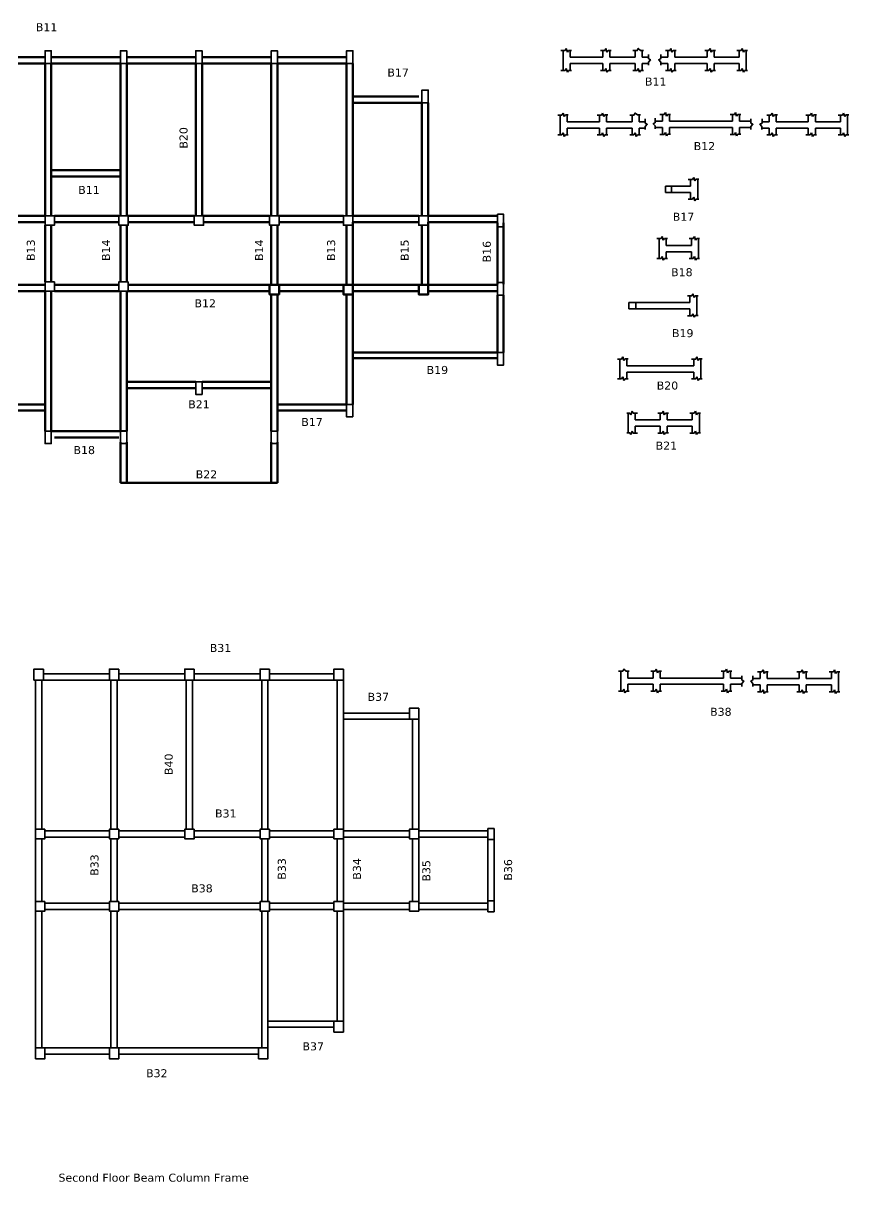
# Model space of a CAD drawing. Header units: feet. Extents: x 15113 to 123217, y -97269 to -8247.
# Drawn here: x 33548 to 35125, y -44534 to -42321 of the extents above; entities that cross this region are included whole.
import ezdxf

# ---------------------------------------------------------------- set-up
doc = ezdxf.new("R2010")
doc.units = ezdxf.units.FT
doc.header["$LTSCALE"] = 50.2
doc.header["$MEASUREMENT"] = 0
doc.layers.add('drg seal txt', color=7, linetype='Continuous')
for name, color, linetype, lineweight in [('Str Beam', 10, 'Continuous', 35), ('Str Clm 2', 7, 'Continuous', 35), ('Str Column', 50, 'Continuous', 35), ('Str LBL', 3, 'Continuous', 35)]:
    doc.layers.add(name, color=color, linetype=linetype, lineweight=lineweight)
doc.styles.get("Standard").update_dxf_attribs({"font": 'arial.ttf'})

msp = doc.modelspace()

# ---------------------------------------------------------------- linework, layer by layer
at = {"layer": 'Str Beam'}
for p, q in [((34575.27348, -42373.58468), (34583.39475, -42373.58468)), ((34579.75873, -42373.58468), (34579.75873, -42411.6351)), ((34583.39475, -42373.58468), (34585.54452, -42369.69275)), ((34585.54452, -42369.69275), (34587.69409, -42376.61203)), ((34587.69409, -42376.61203), (34589.96766, -42373.44647)), ((34589.96766, -42373.44647), (34595.60275, -42373.44647)), ((34593.20982, -42373.44647), (34593.20982, -42386.47168)), ((34650.81579, -42373.58468), (34658.93705, -42373.58468)), ((34655.30103, -42373.58468), (34655.30103, -42386.47168)), ((34658.93705, -42373.58468), (34661.08683, -42369.69275)), ((34661.08683, -42369.69275), (34663.2364, -42376.61203)), ((34663.2364, -42376.61203), (34665.50997, -42373.44647)), ((34665.50997, -42373.44647), (34671.14505, -42373.44647)), ((34668.75213, -42373.44647), (34668.75213, -42386.47168)), ((34717.39225, -42373.58468), (34717.39225, -42386.47168)), ((34730.84334, -42373.44647), (34730.84334, -42386.47168)), ((34775.03372, -42373.58468), (34783.15499, -42373.58468)), ((34779.51897, -42373.58468), (34779.51897, -42386.47168)), ((34783.15499, -42373.58468), (34785.30476, -42369.69275)), ((34785.30476, -42369.69275), (34787.45433, -42376.61203)), ((34787.45433, -42376.61203), (34789.7279, -42373.44647)), ((34789.7279, -42373.44647), (34795.36299, -42373.44647)), ((34792.97006, -42373.44647), (34792.97006, -42386.47168)), ((34850.01605, -42373.58468), (34858.13732, -42373.58468)), ((34854.5013, -42373.58468), (34854.5013, -42386.47168)), ((34858.13732, -42373.58468), (34860.28709, -42369.69275)), ((34860.28709, -42369.69275), (34862.43666, -42376.61203)), ((34862.43666, -42376.61203), (34864.71023, -42373.44647)), ((34864.71023, -42373.44647), (34870.34532, -42373.44647)), ((34867.95239, -42373.44647), (34867.95239, -42386.47168)), ((34911.54728, -42373.58468), (34919.66855, -42373.58468)), ((34916.03253, -42373.58468), (34916.03253, -42386.47168)), ((34919.66855, -42373.58468), (34921.81832, -42369.69275)), ((34921.81832, -42369.69275), (34923.96789, -42376.61203)), ((34923.96789, -42376.61203), (34926.24147, -42373.44647)), ((34926.24147, -42373.44647), (34931.87655, -42373.44647)), ((34929.48362, -42373.44647), (34929.48362, -42411.49689)), ((34593.20982, -42386.47168), (34655.30103, -42386.47168)), ((34593.20982, -42398.47168), (34593.20982, -42411.49689)), ((34593.20982, -42398.47168), (34655.30103, -42398.47168)), ((34655.30103, -42398.47168), (34655.30103, -42411.6351)), ((34668.75213, -42386.47168), (34717.39225, -42386.47168)), ((34668.75213, -42398.47168), (34668.75213, -42411.49689)), ((34668.75213, -42398.47168), (34717.39225, -42398.47168)), ((34717.39225, -42398.47168), (34717.39225, -42411.6351)), ((34730.84334, -42386.47168), (34742.5009, -42386.47168)), ((34730.84334, -42398.47168), (34742.63912, -42398.45246)), ((34730.84334, -42398.47168), (34730.84334, -42411.49689)), ((34779.51897, -42398.47168), (34765.9242, -42398.47168)), ((34779.51897, -42386.47168), (34766.06241, -42386.47168)), ((34779.51897, -42398.47168), (34779.51897, -42411.6351)), ((34792.97006, -42386.47168), (34854.5013, -42386.47168)), ((34792.97006, -42398.47168), (34792.97006, -42411.49689)), ((34792.97006, -42398.47168), (34854.5013, -42398.47168)), ((34854.5013, -42398.47168), (34854.5013, -42411.6351)), ((34867.95239, -42386.47168), (34916.03253, -42386.47168)), ((34867.95239, -42398.47168), (34867.95239, -42411.49689)), ((34867.95239, -42398.47168), (34916.03253, -42398.47168)), ((34916.03253, -42398.47168), (34916.03253, -42411.6351)), ((34575.27348, -42411.6351), (34583.39475, -42411.6351)), ((34583.39475, -42411.6351), (34585.54452, -42407.74317)), ((34585.54452, -42407.74317), (34587.69409, -42414.66245)), ((34587.69409, -42414.66245), (34589.96766, -42411.49689)), ((34589.96766, -42411.49689), (34595.60275, -42411.49689)), ((34650.81579, -42411.6351), (34658.93705, -42411.6351)), ((34658.93705, -42411.6351), (34661.08683, -42407.74317)), ((34661.08683, -42407.74317), (34663.2364, -42414.66245)), ((34663.2364, -42414.66245), (34665.50997, -42411.49689)), ((34665.50997, -42411.49689), (34671.14505, -42411.49689)), ((34712.907, -42411.6351), (34721.02827, -42411.6351)), ((34721.02827, -42411.6351), (34723.17804, -42407.74317)), ((34723.17804, -42407.74317), (34725.32761, -42414.66245)), ((34725.32761, -42414.66245), (34727.60119, -42411.49689)), ((34727.60119, -42411.49689), (34733.23627, -42411.49689)), ((34775.03372, -42411.6351), (34783.15499, -42411.6351)), ((34783.15499, -42411.6351), (34785.30476, -42407.74317)), ((34785.30476, -42407.74317), (34787.45433, -42414.66245)), ((34787.45433, -42414.66245), (34789.7279, -42411.49689)), ((34789.7279, -42411.49689), (34795.36299, -42411.49689)), ((34850.01605, -42411.6351), (34858.13732, -42411.6351)), ((34858.13732, -42411.6351), (34860.28709, -42407.74317)), ((34860.28709, -42407.74317), (34862.43666, -42414.66245)), ((34862.43666, -42414.66245), (34864.71023, -42411.49689)), ((34864.71023, -42411.49689), (34870.34532, -42411.49689)), ((34911.54728, -42411.6351), (34919.66855, -42411.6351)), ((34919.66855, -42411.6351), (34921.81832, -42407.74317)), ((34921.81832, -42407.74317), (34923.96789, -42414.66245)), ((34923.96789, -42414.66245), (34926.24147, -42411.49689)), ((34926.24147, -42411.49689), (34931.87655, -42411.49689)), ((34577.28043, -42496.77709), (34579.4302, -42492.88516)), ((34579.4302, -42492.88516), (34581.57977, -42499.80444)), ((34652.82274, -42496.77709), (34654.97251, -42492.88516)), ((34654.97251, -42492.88516), (34657.12208, -42499.80444)), ((34764.58894, -42495.64606), (34772.71021, -42495.64606)), ((34769.07419, -42495.64606), (34769.07419, -42508.53305)), ((34772.71021, -42495.64606), (34774.85998, -42491.75413)), ((34774.85998, -42491.75413), (34777.00955, -42498.6734)), ((34777.00955, -42498.6734), (34779.28312, -42495.50784)), ((34779.28312, -42495.50784), (34784.91821, -42495.50784)), ((34782.52528, -42495.50784), (34782.52528, -42508.53305)), ((34898.49015, -42495.64606), (34906.61142, -42495.64606)), ((34902.9754, -42495.64606), (34902.9754, -42508.53305)), ((34906.61142, -42495.64606), (34908.76119, -42491.75413)), ((34908.76119, -42491.75413), (34910.91076, -42498.6734)), ((34910.91076, -42498.6734), (34913.18433, -42495.50784)), ((34913.18433, -42495.50784), (34918.81942, -42495.50784)), ((34916.42649, -42495.50784), (34916.42649, -42508.53305)), ((34976.57053, -42496.77709), (34978.7203, -42492.88516)), ((34978.7203, -42492.88516), (34980.86987, -42499.80444)), ((35051.55286, -42496.77709), (35053.70263, -42492.88516)), ((35053.70263, -42492.88516), (35055.8522, -42499.80444)), ((35113.0841, -42496.77709), (35115.23387, -42492.88516)), ((35115.23387, -42492.88516), (35117.38344, -42499.80444)), ((34569.15916, -42496.77709), (34577.28043, -42496.77709)), ((34573.64441, -42496.77709), (34573.64441, -42534.82751)), ((34581.57977, -42499.80444), (34583.85335, -42496.63887)), ((34583.85335, -42496.63887), (34589.48843, -42496.63887)), ((34587.0955, -42496.63887), (34587.0955, -42509.66408)), ((34587.0955, -42509.66408), (34649.18672, -42509.66408)), ((34644.70147, -42496.77709), (34652.82274, -42496.77709)), ((34649.18672, -42496.77709), (34649.18672, -42509.66408)), ((34657.12208, -42499.80444), (34659.39565, -42496.63887)), ((34659.39565, -42496.63887), (34665.03074, -42496.63887)), ((34662.63781, -42496.63887), (34662.63781, -42509.66408)), ((34662.63781, -42509.66408), (34711.27793, -42509.66408)), ((34711.27793, -42496.77709), (34711.27793, -42509.66408)), ((34724.72903, -42496.63887), (34724.72903, -42509.66408)), ((34724.72903, -42509.66408), (34736.38658, -42509.66408)), ((34769.07419, -42508.53305), (34755.61763, -42508.53305)), ((34782.52528, -42508.53305), (34844.05652, -42508.53305)), ((34844.05652, -42508.53305), (34902.9754, -42508.53305)), ((34916.42649, -42508.53305), (34938.02434, -42508.53305)), ((34972.93451, -42509.66408), (34959.47796, -42509.66408)), ((34968.44926, -42496.77709), (34976.57053, -42496.77709)), ((34972.93451, -42496.77709), (34972.93451, -42509.66408)), ((34980.86987, -42499.80444), (34983.14345, -42496.63887)), ((34983.14345, -42496.63887), (34988.77853, -42496.63887)), ((34986.3856, -42496.63887), (34986.3856, -42509.66408)), ((34986.3856, -42509.66408), (35047.91684, -42509.66408)), ((35043.43159, -42496.77709), (35051.55286, -42496.77709)), ((35047.91684, -42496.77709), (35047.91684, -42509.66408)), ((35055.8522, -42499.80444), (35058.12578, -42496.63887)), ((35058.12578, -42496.63887), (35063.76086, -42496.63887)), ((35061.36793, -42496.63887), (35061.36793, -42509.66408)), ((35061.36793, -42509.66408), (35109.44807, -42509.66408)), ((35104.96283, -42496.77709), (35113.0841, -42496.77709)), ((35109.44807, -42496.77709), (35109.44807, -42509.66408)), ((35117.38344, -42499.80444), (35119.65701, -42496.63887)), ((35119.65701, -42496.63887), (35125.2921, -42496.63887)), ((35122.89917, -42496.63887), (35122.89917, -42534.6893)), ((34569.15916, -42534.82751), (34577.28043, -42534.82751)), ((34577.28043, -42534.82751), (34579.4302, -42530.93558)), ((34579.4302, -42530.93558), (34581.57977, -42537.85486)), ((34581.57977, -42537.85486), (34583.85335, -42534.6893)), ((34583.85335, -42534.6893), (34589.48843, -42534.6893)), ((34587.0955, -42521.66408), (34587.0955, -42534.6893)), ((34587.0955, -42521.66408), (34649.18672, -42521.66408)), ((34644.70147, -42534.82751), (34652.82274, -42534.82751)), ((34649.18672, -42521.66408), (34649.18672, -42534.82751)), ((34652.82274, -42534.82751), (34654.97251, -42530.93558)), ((34654.97251, -42530.93558), (34657.12208, -42537.85486)), ((34657.12208, -42537.85486), (34659.39565, -42534.6893)), ((34659.39565, -42534.6893), (34665.03074, -42534.6893)), ((34662.63781, -42521.66408), (34711.27793, -42521.66408)), ((34662.63781, -42521.66408), (34662.63781, -42534.6893)), ((34706.79268, -42534.82751), (34714.91395, -42534.82751)), ((34711.27793, -42521.66408), (34711.27793, -42534.82751)), ((34714.91395, -42534.82751), (34717.06373, -42530.93558)), ((34717.06373, -42530.93558), (34719.21329, -42537.85486)), ((34719.21329, -42537.85486), (34721.48687, -42534.6893)), ((34721.48687, -42534.6893), (34727.12195, -42534.6893)), ((34724.72903, -42521.66408), (34736.5248, -42521.64486)), ((34724.72903, -42521.66408), (34724.72903, -42534.6893)), ((34769.07419, -42520.53305), (34755.47942, -42520.53305)), ((34764.58894, -42533.69648), (34772.71021, -42533.69648)), ((34769.07419, -42520.53305), (34769.07419, -42533.69648)), ((34772.71021, -42533.69648), (34774.85998, -42529.80455)), ((34774.85998, -42529.80455), (34777.00955, -42536.72382)), ((34777.00955, -42536.72382), (34779.28312, -42533.55826)), ((34779.28312, -42533.55826), (34784.91821, -42533.55826)), ((34782.52528, -42520.53305), (34782.52528, -42533.55826)), ((34782.52528, -42520.53305), (34844.05652, -42520.53305)), ((34844.05652, -42520.53305), (34902.9754, -42520.53305)), ((34898.49015, -42533.69648), (34906.61142, -42533.69648)), ((34902.9754, -42520.53305), (34902.9754, -42533.69648)), ((34906.61142, -42533.69648), (34908.76119, -42529.80455)), ((34908.76119, -42529.80455), (34910.91076, -42536.72382)), ((34910.91076, -42536.72382), (34913.18433, -42533.55826)), ((34913.18433, -42533.55826), (34918.81942, -42533.55826)), ((34916.42649, -42520.53305), (34916.42649, -42533.55826)), ((34916.42649, -42520.53305), (34938.16256, -42520.53305)), ((34972.93451, -42521.66408), (34959.33974, -42521.66408)), ((34968.44926, -42534.82751), (34976.57053, -42534.82751)), ((34972.93451, -42521.66408), (34972.93451, -42534.82751)), ((34976.57053, -42534.82751), (34978.7203, -42530.93558)), ((34978.7203, -42530.93558), (34980.86987, -42537.85486)), ((34980.86987, -42537.85486), (34983.14345, -42534.6893)), ((34983.14345, -42534.6893), (34988.77853, -42534.6893)), ((34986.3856, -42521.66408), (34986.3856, -42534.6893)), ((34986.3856, -42521.66408), (35047.91684, -42521.66408)), ((35043.43159, -42534.82751), (35051.55286, -42534.82751)), ((35047.91684, -42521.66408), (35047.91684, -42534.82751)), ((35051.55286, -42534.82751), (35053.70263, -42530.93558)), ((35053.70263, -42530.93558), (35055.8522, -42537.85486)), ((35055.8522, -42537.85486), (35058.12578, -42534.6893)), ((35058.12578, -42534.6893), (35063.76086, -42534.6893)), ((35061.36793, -42521.66408), (35109.44807, -42521.66408)), ((35061.36793, -42521.66408), (35061.36793, -42534.6893)), ((35104.96283, -42534.82751), (35113.0841, -42534.82751)), ((35109.44807, -42521.66408), (35109.44807, -42534.82751)), ((35113.0841, -42534.82751), (35115.23387, -42530.93558)), ((35115.23387, -42530.93558), (35117.38344, -42537.85486)), ((35117.38344, -42537.85486), (35119.65701, -42534.6893)), ((35119.65701, -42534.6893), (35125.2921, -42534.6893)), ((34818.63357, -42619.64908), (34826.75484, -42619.64908)), ((34823.11882, -42619.64908), (34823.11882, -42632.53607)), ((34826.75484, -42619.64908), (34828.90461, -42615.75715)), ((34828.90461, -42615.75715), (34831.05418, -42622.67643)), ((34831.05418, -42622.67643), (34833.32775, -42619.51086)), ((34833.32775, -42619.51086), (34838.96284, -42619.51086)), ((34836.56991, -42619.51086), (34836.56991, -42657.56128)), ((34775.03867, -42632.53607), (34823.11882, -42632.53607)), ((34775.03867, -42632.53607), (34775.03867, -42644.53607)), ((34775.03867, -42644.53607), (34823.11882, -42644.53607)), ((34786.44165, -42632.53607), (34786.44165, -42644.53607)), ((34823.11882, -42644.53607), (34823.11882, -42657.6995)), ((34818.63357, -42657.6995), (34826.75484, -42657.6995)), ((34826.75484, -42657.6995), (34828.90461, -42653.80757)), ((34828.90461, -42653.80757), (34831.05418, -42660.72685)), ((34831.05418, -42660.72685), (34833.32775, -42657.56128)), ((34833.32775, -42657.56128), (34838.96284, -42657.56128)), ((34758.48946, -42732.76868), (34766.61073, -42732.76868)), ((34762.97471, -42732.76868), (34762.97471, -42745.65567)), ((34766.61073, -42732.76868), (34768.7605, -42728.87675)), ((34768.7605, -42728.87675), (34770.91007, -42735.79603)), ((34770.91007, -42735.79603), (34773.18364, -42732.63046)), ((34773.18364, -42732.63046), (34778.81873, -42732.63046)), ((34776.4258, -42732.63046), (34776.4258, -42745.65567)), ((34820.02069, -42732.76868), (34828.14196, -42732.76868)), ((34824.50594, -42732.76868), (34824.50594, -42745.65567)), ((34828.14196, -42732.76868), (34830.29174, -42728.87675)), ((34830.29174, -42728.87675), (34832.4413, -42735.79603)), ((34832.4413, -42735.79603), (34834.71488, -42732.63046)), ((34834.71488, -42732.63046), (34840.34996, -42732.63046)), ((34837.95704, -42732.63046), (34837.95704, -42770.68088)), ((34762.97471, -42745.65567), (34762.97471, -42757.65567)), ((34762.97471, -42757.65567), (34762.97471, -42770.8191)), ((34776.4258, -42745.65567), (34824.50594, -42745.65567)), ((34776.4258, -42757.65567), (34824.50594, -42757.65567)), ((34776.4258, -42757.65567), (34776.4258, -42770.68088)), ((34824.50594, -42757.65567), (34824.50594, -42770.8191)), ((34758.48946, -42770.8191), (34766.61073, -42770.8191)), ((34766.61073, -42770.8191), (34768.7605, -42766.92717)), ((34768.7605, -42766.92717), (34770.91007, -42773.84645)), ((34770.91007, -42773.84645), (34773.18364, -42770.68088)), ((34773.18364, -42770.68088), (34778.81873, -42770.68088)), ((34820.02069, -42770.8191), (34828.14196, -42770.8191)), ((34828.14196, -42770.8191), (34830.29174, -42766.92717)), ((34830.29174, -42766.92717), (34832.4413, -42773.84645)), ((34832.4413, -42773.84645), (34834.71488, -42770.68088)), ((34834.71488, -42770.68088), (34840.34996, -42770.68088)), ((34817.14752, -42841.87642), (34825.26879, -42841.87642)), ((34821.63277, -42841.87642), (34821.63277, -42854.76342)), ((34825.26879, -42841.87642), (34827.41856, -42837.98449)), ((34827.41856, -42837.98449), (34829.56813, -42844.90377)), ((34829.56813, -42844.90377), (34831.84171, -42841.73821)), ((34831.84171, -42841.73821), (34837.47679, -42841.73821)), ((34835.08386, -42841.73821), (34835.08386, -42879.78863)), ((34705.26294, -42854.76342), (34705.26294, -42866.76342)), ((34705.26294, -42854.76342), (34773.55263, -42854.76342)), ((34773.55263, -42866.76342), (34705.26294, -42866.76342)), ((34718.52631, -42854.60787), (34718.52631, -42866.76342)), ((34773.55263, -42854.76342), (34821.63277, -42854.76342)), ((34773.55263, -42866.76342), (34821.63277, -42866.76342)), ((34821.63277, -42866.76342), (34821.63277, -42879.92684)), ((34817.14752, -42879.92684), (34825.26879, -42879.92684)), ((34825.26879, -42879.92684), (34827.41856, -42876.03491)), ((34827.41856, -42876.03491), (34829.56813, -42882.95419)), ((34829.56813, -42882.95419), (34831.84171, -42879.78863)), ((34831.84171, -42879.78863), (34837.47679, -42879.78863)), ((34691.31583, -42962.60199), (34693.4656, -42958.71006)), ((34693.4656, -42958.71006), (34695.61517, -42965.62934)), ((34833.06659, -42962.60199), (34835.21636, -42958.71006)), ((34835.21636, -42958.71006), (34837.36593, -42965.62934)), ((34683.19456, -42962.60199), (34691.31583, -42962.60199)), ((34687.67981, -42962.60199), (34687.67981, -42975.48899)), ((34687.67981, -42975.48899), (34687.67981, -42987.48899)), ((34695.61517, -42965.62934), (34697.88874, -42962.46378)), ((34697.88874, -42962.46378), (34703.52383, -42962.46378)), ((34701.1309, -42962.46378), (34701.1309, -42975.48899)), ((34701.1309, -42975.48899), (34749.21104, -42975.48899)), ((34749.21104, -42975.48899), (34829.43057, -42975.48899)), ((34824.94532, -42962.60199), (34833.06659, -42962.60199)), ((34829.43057, -42962.60199), (34829.43057, -42975.48899)), ((34837.36593, -42965.62934), (34839.63951, -42962.46378)), ((34839.63951, -42962.46378), (34845.27459, -42962.46378)), ((34842.88166, -42962.46378), (34842.88166, -43000.5142)), ((34683.19456, -43000.65241), (34691.31583, -43000.65241)), ((34687.67981, -42987.48899), (34687.67981, -43000.65241)), ((34691.31583, -43000.65241), (34693.4656, -42996.76048)), ((34693.4656, -42996.76048), (34695.61517, -43003.67976)), ((34695.61517, -43003.67976), (34697.88874, -43000.5142)), ((34697.88874, -43000.5142), (34703.52383, -43000.5142)), ((34701.1309, -42987.48899), (34749.21104, -42987.48899)), ((34701.1309, -42987.48899), (34701.1309, -43000.5142)), ((34829.43057, -42987.48899), (34749.21104, -42987.48899)), ((34824.94532, -43000.65241), (34833.06659, -43000.65241)), ((34829.43057, -42987.48899), (34829.43057, -43000.65241)), ((34833.06659, -43000.65241), (34835.21636, -42996.76048)), ((34835.21636, -42996.76048), (34837.36593, -43003.67976)), ((34837.36593, -43003.67976), (34839.63951, -43000.5142)), ((34839.63951, -43000.5142), (34845.27459, -43000.5142)), ((34706.75489, -43065.79001), (34701.11981, -43065.79001)), ((34703.51273, -43065.79001), (34703.51273, -43103.84043)), ((34709.02846, -43068.95557), (34706.75489, -43065.79001)), ((34711.17803, -43062.03629), (34709.02846, -43068.95557)), ((34713.3278, -43065.92822), (34711.17803, -43062.03629)), ((34721.44907, -43065.92822), (34713.3278, -43065.92822)), ((34716.96383, -43065.92822), (34716.96383, -43078.81522)), ((34760.30423, -43065.92822), (34768.4255, -43065.92822)), ((34764.78948, -43065.92822), (34764.78948, -43078.81522)), ((34768.4255, -43065.92822), (34770.57527, -43062.03629)), ((34770.57527, -43062.03629), (34772.72484, -43068.95557)), ((34772.72484, -43068.95557), (34774.99842, -43065.79001)), ((34774.99842, -43065.79001), (34780.6335, -43065.79001)), ((34778.24057, -43065.79001), (34778.24057, -43078.81522)), ((34821.83547, -43065.92822), (34829.95674, -43065.92822)), ((34826.32072, -43065.92822), (34826.32072, -43078.81522)), ((34829.95674, -43065.92822), (34832.10651, -43062.03629)), ((34832.10651, -43062.03629), (34834.25608, -43068.95557)), ((34834.25608, -43068.95557), (34836.52965, -43065.79001)), ((34836.52965, -43065.79001), (34842.16474, -43065.79001)), ((34839.77181, -43065.79001), (34839.77181, -43103.84043)), ((34765.04397, -43078.81522), (34716.96383, -43078.81522)), ((34716.96383, -43090.81522), (34716.96383, -43103.97864)), ((34765.04397, -43090.81522), (34716.96383, -43090.81522)), ((34764.78948, -43090.81522), (34764.78948, -43103.97864)), ((34778.24057, -43078.81522), (34826.32072, -43078.81522)), ((34778.24057, -43090.81522), (34826.32072, -43090.81522)), ((34778.24057, -43090.81522), (34778.24057, -43103.84043)), ((34826.32072, -43090.81522), (34826.32072, -43103.97864)), ((34706.75489, -43103.84043), (34701.11981, -43103.84043)), ((34709.02846, -43107.00599), (34706.75489, -43103.84043)), ((34711.17803, -43100.08671), (34709.02846, -43107.00599)), ((34713.3278, -43103.97864), (34711.17803, -43100.08671)), ((34721.44907, -43103.97864), (34713.3278, -43103.97864)), ((34760.30423, -43103.97864), (34768.4255, -43103.97864)), ((34768.4255, -43103.97864), (34770.57527, -43100.08671)), ((34770.57527, -43100.08671), (34772.72484, -43107.00599)), ((34772.72484, -43107.00599), (34774.99842, -43103.84043)), ((34774.99842, -43103.84043), (34780.6335, -43103.84043)), ((34821.83547, -43103.97864), (34829.95674, -43103.97864)), ((34829.95674, -43103.97864), (34832.10651, -43100.08671)), ((34832.10651, -43100.08671), (34834.25608, -43107.00599)), ((34834.25608, -43107.00599), (34836.52965, -43103.84043)), ((34836.52965, -43103.84043), (34842.16474, -43103.84043)), ((34755.40543, -43558.78816), (34757.5552, -43554.89623)), ((34757.5552, -43554.89623), (34759.70477, -43561.81551)), ((34889.30664, -43558.78816), (34891.45641, -43554.89623)), ((34891.45641, -43554.89623), (34893.60598, -43561.81551)), ((34959.26575, -43559.9192), (34961.41552, -43556.02727)), ((34961.41552, -43556.02727), (34963.56509, -43562.94654)), ((35034.24808, -43559.9192), (35036.39785, -43556.02727)), ((35036.39785, -43556.02727), (35038.54742, -43562.94654)), ((35095.77931, -43559.9192), (35097.92909, -43556.02727)), ((35097.92909, -43556.02727), (35100.07866, -43562.94654)), ((33571.82604, -43575.50025), (33571.82604, -43860.50025)), ((33583.82604, -43575.50025), (33583.82604, -43860.50025)), ((33586.82604, -43563.50025), (33712.82604, -43563.50025)), ((33586.82604, -43575.50025), (33712.82604, -43575.50025)), ((33715.82604, -43575.50025), (33715.82604, -43860.50025)), ((33727.82604, -43575.50025), (33727.82604, -43860.50025)), ((33730.82604, -43563.50025), (33856.82604, -43563.50025)), ((33730.82604, -43575.50025), (33856.82604, -43575.50025)), ((33859.82604, -43575.50025), (33859.82604, -43860.50025)), ((33871.82604, -43575.50025), (33871.82604, -43860.50025)), ((33874.82604, -43563.50025), (34000.82604, -43563.50025)), ((33874.82604, -43575.50025), (34000.82604, -43575.50025)), ((34003.82604, -43575.50025), (34003.82604, -43860.50025)), ((34015.82604, -43575.50025), (34015.82604, -43860.50025)), ((34018.82604, -43563.50025), (34141.82604, -43563.50025)), ((34018.82604, -43575.50025), (34141.82604, -43575.50025)), ((34147.82604, -43575.50025), (34147.82604, -43860.50025)), ((34159.82604, -43575.50025), (34159.82604, -43860.50025)), ((34689.69505, -43558.78816), (34689.69505, -43571.67516)), ((34689.69505, -43583.67516), (34689.69505, -43571.67516)), ((34703.14614, -43558.64995), (34703.14614, -43571.67516)), ((34703.14614, -43571.67516), (34714.8037, -43571.67516)), ((34738.31285, -43571.67516), (34714.8037, -43571.67516)), ((34751.76941, -43571.67516), (34738.31285, -43571.67516)), ((34747.28416, -43558.78816), (34755.40543, -43558.78816)), ((34751.76941, -43558.78816), (34751.76941, -43571.67516)), ((34759.70477, -43561.81551), (34761.97834, -43558.64995)), ((34761.97834, -43558.64995), (34767.61343, -43558.64995)), ((34765.2205, -43558.64995), (34765.2205, -43571.67516)), ((34765.2205, -43571.67516), (34826.75173, -43571.67516)), ((34826.75173, -43571.67516), (34885.67062, -43571.67516)), ((34881.18537, -43558.78816), (34889.30664, -43558.78816)), ((34885.67062, -43558.78816), (34885.67062, -43571.67516)), ((34893.60598, -43561.81551), (34895.87955, -43558.64995)), ((34895.87955, -43558.64995), (34901.51464, -43558.64995)), ((34899.12171, -43558.64995), (34899.12171, -43571.67516)), ((34899.12171, -43571.67516), (34920.71956, -43571.67516)), ((34955.62973, -43572.80619), (34942.17318, -43572.80619)), ((34951.14448, -43559.9192), (34959.26575, -43559.9192)), ((34955.62973, -43559.9192), (34955.62973, -43572.80619)), ((34963.56509, -43562.94654), (34965.83867, -43559.78098)), ((34965.83867, -43559.78098), (34971.47375, -43559.78098)), ((34969.08082, -43559.78098), (34969.08082, -43572.80619)), ((34969.08082, -43572.80619), (35030.61206, -43572.80619)), ((35026.12681, -43559.9192), (35034.24808, -43559.9192)), ((35030.61206, -43559.9192), (35030.61206, -43572.80619)), ((35038.54742, -43562.94654), (35040.82099, -43559.78098)), ((35040.82099, -43559.78098), (35046.45608, -43559.78098)), ((35044.06315, -43559.78098), (35044.06315, -43572.80619)), ((35044.06315, -43572.80619), (35092.14329, -43572.80619)), ((35087.65805, -43559.9192), (35095.77931, -43559.9192)), ((35092.14329, -43559.9192), (35092.14329, -43572.80619)), ((35100.07866, -43562.94654), (35102.35223, -43559.78098)), ((35102.35223, -43559.78098), (35107.98731, -43559.78098)), ((35105.59439, -43559.78098), (35105.59439, -43597.8314)), ((34685.2098, -43596.83858), (34693.33107, -43596.83858)), ((34689.69505, -43583.67516), (34689.69505, -43596.83858)), ((34693.33107, -43596.83858), (34695.48084, -43592.94665)), ((34695.48084, -43592.94665), (34697.63041, -43599.86593)), ((34697.63041, -43599.86593), (34699.90399, -43596.70037)), ((34699.90399, -43596.70037), (34705.53907, -43596.70037)), ((34703.14614, -43583.67516), (34714.94192, -43583.65594)), ((34703.14614, -43583.67516), (34703.14614, -43596.70037)), ((34738.17464, -43583.67516), (34714.8037, -43583.67516)), ((34751.76941, -43583.67516), (34738.17464, -43583.67516)), ((34747.28416, -43596.83858), (34755.40543, -43596.83858)), ((34751.76941, -43583.67516), (34751.76941, -43596.83858)), ((34755.40543, -43596.83858), (34757.5552, -43592.94665)), ((34757.5552, -43592.94665), (34759.70477, -43599.86593)), ((34759.70477, -43599.86593), (34761.97834, -43596.70037)), ((34761.97834, -43596.70037), (34767.61343, -43596.70037)), ((34765.2205, -43583.67516), (34765.2205, -43596.70037)), ((34765.2205, -43583.67516), (34826.75173, -43583.67516)), ((34826.75173, -43583.67516), (34885.67062, -43583.67516)), ((34881.18537, -43596.83858), (34889.30664, -43596.83858)), ((34885.67062, -43583.67516), (34885.67062, -43596.83858)), ((34889.30664, -43596.83858), (34891.45641, -43592.94665)), ((34891.45641, -43592.94665), (34893.60598, -43599.86593)), ((34893.60598, -43599.86593), (34895.87955, -43596.70037)), ((34895.87955, -43596.70037), (34901.51464, -43596.70037)), ((34899.12171, -43583.67516), (34899.12171, -43596.70037)), ((34899.12171, -43583.67516), (34920.85778, -43583.67516)), ((34955.62973, -43584.80619), (34942.03496, -43584.80619)), ((34951.14448, -43597.96962), (34959.26575, -43597.96962)), ((34955.62973, -43584.80619), (34955.62973, -43597.96962)), ((34959.26575, -43597.96962), (34961.41552, -43594.07769)), ((34961.41552, -43594.07769), (34963.56509, -43600.99697)), ((34963.56509, -43600.99697), (34965.83867, -43597.8314)), ((34965.83867, -43597.8314), (34971.47375, -43597.8314)), ((34969.08082, -43584.80619), (34969.08082, -43597.8314)), ((34969.08082, -43584.80619), (35030.61206, -43584.80619)), ((35026.12681, -43597.96962), (35034.24808, -43597.96962)), ((35030.61206, -43584.80619), (35030.61206, -43597.96962)), ((35034.24808, -43597.96962), (35036.39785, -43594.07769)), ((35036.39785, -43594.07769), (35038.54742, -43600.99697)), ((35038.54742, -43600.99697), (35040.82099, -43597.8314)), ((35040.82099, -43597.8314), (35046.45608, -43597.8314)), ((35044.06315, -43584.80619), (35092.14329, -43584.80619)), ((35044.06315, -43584.80619), (35044.06315, -43597.8314)), ((35087.65805, -43597.96962), (35095.77931, -43597.96962)), ((35092.14329, -43584.80619), (35092.14329, -43597.96962)), ((35095.77931, -43597.96962), (35097.92909, -43594.07769)), ((35097.92909, -43594.07769), (35100.07866, -43600.99697)), ((35100.07866, -43600.99697), (35102.35223, -43597.8314)), ((35102.35223, -43597.8314), (35107.98731, -43597.8314)), ((34285.82604, -43638.50025), (34159.82604, -43638.50025)), ((34285.82604, -43650.50025), (34159.82604, -43650.50025)), ((34291.82604, -43860.50025), (34291.82604, -43650.50025)), ((34303.82604, -43860.50025), (34303.82604, -43650.50025)), ((33589.82604, -43863.50025), (33712.82604, -43863.50025)), ((33730.82604, -43863.50025), (33856.82604, -43863.50025)), ((33874.82604, -43863.50025), (34000.82604, -43863.50025)), ((34018.82604, -43863.50025), (34141.82604, -43863.50025)), ((34159.82604, -43863.50025), (34285.82604, -43863.50025)), ((34303.82604, -43863.50025), (34435.82604, -43863.50025)), ((33571.82604, -43878.50025), (33571.82604, -43998.50025)), ((33583.82604, -43878.50025), (33583.82604, -43998.50025)), ((33589.82604, -43875.50025), (33712.82604, -43875.50025)), ((33715.82604, -43878.50025), (33715.82604, -43998.50025)), ((33727.82604, -43878.50025), (33727.82604, -43998.50025)), ((33730.82604, -43875.50025), (33856.82604, -43875.50025)), ((33874.82604, -43875.50025), (34000.82604, -43875.50025)), ((34003.82604, -43878.50025), (34003.82604, -43998.50025)), ((34015.82604, -43878.50025), (34015.82604, -43998.50025)), ((34018.82604, -43875.50025), (34141.82604, -43875.50025)), ((34147.82604, -43878.50025), (34147.82604, -43998.50025)), ((34159.82604, -43875.50025), (34285.82604, -43875.50025)), ((34159.82604, -43878.50025), (34159.82604, -43998.50025)), ((34291.82604, -43878.50025), (34291.82604, -43998.50025)), ((34303.82604, -43875.50025), (34435.82604, -43875.50025)), ((34303.82604, -43878.50025), (34303.82604, -43998.50025)), ((34435.82604, -43880.00025), (34435.82604, -43997.00025)), ((34447.82604, -43880.00025), (34447.82604, -43997.00025)), ((33571.82604, -44277.50025), (33571.82604, -44016.50025)), ((33583.82604, -44277.50025), (33583.82604, -44016.50025)), ((33589.82604, -44001.50025), (33712.82604, -44001.50025)), ((33589.82604, -44013.50025), (33712.82604, -44013.50025)), ((33715.82604, -44277.50025), (33715.82604, -44016.50025)), ((33727.82604, -44277.50025), (33727.82604, -44016.50025)), ((33730.82604, -44001.50025), (34000.82604, -44001.50025)), ((33730.82604, -44013.50025), (34000.82604, -44013.50025)), ((34003.82604, -44277.50025), (34003.82604, -44016.50025)), ((34015.82604, -44277.50025), (34015.82604, -44016.50025)), ((34018.82604, -44001.50025), (34141.82604, -44001.50025)), ((34018.82604, -44013.50025), (34141.82604, -44013.50025)), ((34147.82604, -44226.50025), (34147.82604, -44016.50025)), ((34159.82604, -44001.50025), (34285.82604, -44001.50025)), ((34159.82604, -44013.50025), (34285.82604, -44013.50025)), ((34159.82604, -44226.50025), (34159.82604, -44016.50025)), ((34303.82604, -44001.50025), (34435.82604, -44001.50025)), ((34303.82604, -44013.50025), (34435.82604, -44013.50025)), ((34015.82604, -44226.50025), (34141.82604, -44226.50025)), ((34015.82604, -44238.50025), (34141.82604, -44238.50025)), ((33589.82604, -44277.50025), (33712.82604, -44277.50025)), ((33730.82604, -44277.50025), (33997.82604, -44277.50025)), ((33589.82604, -44289.50025), (33712.82604, -44289.50025)), ((33730.82604, -44289.50025), (33997.82604, -44289.50025))]:
    msp.add_line(p, q, dxfattribs=at)
at = {"layer": 'Str Beam', "linetype": 'Continuous', "lineweight": 53}
for p, q in [((33457.93526, -42386.16814), (33589.93526, -42386.16814)), ((33457.93526, -42398.16814), (33589.93526, -42398.16814)), ((33589.93526, -42398.16814), (33589.93526, -42689.16814)), ((33601.93526, -42386.16814), (33733.93526, -42386.16814)), ((33601.93526, -42398.16814), (33733.93526, -42398.16814)), ((33601.93526, -42398.16814), (33601.93526, -42689.16814)), ((33733.93526, -42398.16814), (33733.93526, -42689.16814)), ((33745.93526, -42386.16814), (33877.93526, -42386.16814)), ((33745.93526, -42398.16814), (33877.93526, -42398.16814)), ((33745.93526, -42398.16814), (33745.93526, -42689.16814)), ((33877.93526, -42398.16814), (33877.93526, -42689.16814)), ((33889.93526, -42386.16814), (34021.93526, -42386.16814)), ((33889.93526, -42398.16814), (34021.93526, -42398.16814)), ((33889.93526, -42398.16814), (33889.93526, -42689.16814)), ((34021.93526, -42398.16814), (34021.93526, -42689.16814)), ((34033.93526, -42386.16814), (34165.93526, -42386.16814)), ((34033.93526, -42398.16814), (34165.93526, -42398.16814)), ((34033.93526, -42398.16814), (34033.93526, -42689.16814)), ((34165.93526, -42398.16814), (34165.93526, -42689.16814)), ((34177.93526, -42398.16814), (34177.93526, -42689.16814)), ((34303.93526, -42461.16814), (34177.93526, -42461.16814)), ((34309.93526, -42473.16814), (34177.93526, -42473.16814)), ((34309.93526, -42689.16814), (34309.93526, -42473.16814)), ((34321.93526, -42689.16814), (34321.93526, -42473.16814)), ((33460.93526, -42689.16814), (33589.93526, -42689.16814)), ((33607.93526, -42689.16814), (33730.93526, -42689.16814)), ((33748.93526, -42689.16814), (33874.93526, -42689.16814)), ((33892.93526, -42689.16814), (34018.93526, -42689.16814)), ((34036.93526, -42689.16814), (34159.93526, -42689.16814)), ((34177.93526, -42689.16814), (34303.93526, -42689.16814)), ((34321.93526, -42689.16814), (34453.93526, -42689.16814)), ((33460.93526, -42701.16814), (33589.93526, -42701.16814)), ((33589.93526, -42707.16814), (33589.93526, -42815.16814)), ((33601.93526, -42707.16814), (33601.93526, -42815.16814)), ((33607.93526, -42701.16814), (33730.93526, -42701.16814)), ((33733.93526, -42707.16814), (33733.93526, -42815.16814)), ((33745.93526, -42707.16814), (33745.93526, -42815.16814)), ((33748.93526, -42701.16814), (33874.93526, -42701.16814)), ((33892.93526, -42701.16814), (34018.93526, -42701.16814)), ((34021.93526, -42707.16814), (34021.93526, -42821.16814)), ((34033.93526, -42707.16814), (34033.93526, -42821.16814)), ((34036.93526, -42701.16814), (34159.93526, -42701.16814)), ((34165.93526, -42707.16814), (34165.93526, -42821.16814)), ((34177.93526, -42701.16814), (34303.93526, -42701.16814)), ((34177.93526, -42701.16814), (34177.93526, -42821.16814)), ((34309.93526, -42707.16814), (34309.93526, -42821.16814)), ((34321.93526, -42701.16814), (34453.93526, -42701.16814)), ((34321.93526, -42701.16814), (34321.93526, -42821.16814)), ((34453.93526, -42702.66814), (34453.93526, -42819.66814)), ((34465.93526, -42702.66814), (34465.93526, -42819.66814)), ((33460.93526, -42821.16814), (33589.93526, -42821.16814)), ((33607.93526, -42821.16814), (33730.93526, -42821.16814)), ((33748.93526, -42821.16814), (34018.93526, -42821.16814)), ((34036.93526, -42821.16814), (34159.93526, -42821.16814)), ((34177.93526, -42821.16814), (34303.93526, -42821.16814)), ((34321.93526, -42821.16814), (34453.93526, -42821.16814)), ((33460.93526, -42833.16814), (33589.93526, -42833.16814)), ((33589.93526, -43100.16814), (33589.93526, -42833.16814)), ((33601.93526, -43100.16814), (33601.93526, -42833.16814)), ((33607.93526, -42833.16814), (33730.93526, -42833.16814)), ((33733.93526, -43100.16814), (33733.93526, -42833.16814)), ((33745.93526, -43100.16814), (33745.93526, -42833.16814)), ((33748.93526, -42833.16814), (34018.93526, -42833.16814)), ((34021.93526, -43100.16814), (34021.93526, -42839.16814)), ((34033.93526, -43100.16814), (34033.93526, -42839.16814)), ((34036.93526, -42833.16814), (34159.93526, -42833.16814)), ((34165.93526, -43049.16814), (34165.93526, -42839.16814)), ((34177.93526, -42833.16814), (34303.93526, -42833.16814)), ((34177.93526, -43049.16814), (34177.93526, -42839.16814)), ((34321.93526, -42833.16814), (34453.93526, -42833.16814)), ((34453.93526, -42950.16814), (34453.93526, -42840.66814)), ((34453.93526, -42840.66814), (34453.93526, -42950.16814)), ((34453.93526, -42950.16814), (34453.93526, -42840.66814)), ((34465.93526, -42840.66814), (34465.93526, -42950.16814)), ((34453.93526, -42950.16814), (34177.93526, -42950.16814)), ((34453.93526, -42960.66814), (34177.93526, -42960.66814)), ((33745.93526, -43006.09485), (33877.93526, -43006.09485)), ((33745.93526, -43018.09485), (33877.93526, -43018.09485)), ((33889.93526, -43006.09485), (34021.93526, -43006.09485)), ((33889.93526, -43018.09485), (34021.93526, -43018.09485)), ((33457.92903, -43061.16814), (33589.93526, -43061.16814)), ((33457.93526, -43049.16814), (33589.93526, -43049.16814)), ((34033.93526, -43049.16814), (34165.93526, -43049.16814)), ((34033.93526, -43061.16814), (34165.93526, -43061.16814)), ((33601.93526, -43100.16814), (33733.93526, -43100.16814)), ((33607.93526, -43112.16814), (33730.93526, -43112.16814)), ((33733.93526, -43121.16814), (33733.93526, -43199.16814)), ((33745.93526, -43121.16814), (33745.93526, -43199.16814)), ((34021.93526, -43121.16814), (34021.93526, -43199.16814)), ((34033.93526, -43121.16814), (34033.93526, -43199.16814)), ((33733.93526, -43199.16814), (33745.93526, -43199.16814)), ((33733.93526, -43199.16814), (34033.93526, -43199.16814)), ((34021.93526, -43199.16814), (34033.93526, -43199.16814))]:
    msp.add_line(p, q, dxfattribs=at)
at = {"layer": 'Str Beam'}
for points in [[(34712.907, -42373.58468), (34721.02827, -42373.58468), (34723.17804, -42369.69275), (34727.60119, -42373.44647), (34733.23627, -42373.44647)], [(34742.5009, -42380.94073), (34742.5009, -42389.062), (34746.39283, -42391.21177), (34742.63912, -42395.63492), (34742.63912, -42401.27)], [(34766.06241, -42380.94073), (34766.06241, -42389.062), (34762.17048, -42391.21177), (34765.9242, -42395.63492), (34765.9242, -42401.27)], [(34706.79268, -42496.77709), (34714.91395, -42496.77709), (34717.06373, -42492.88516), (34721.48687, -42496.63887), (34727.12195, -42496.63887)], [(34736.38658, -42504.13314), (34736.38658, -42512.25441), (34740.27852, -42514.40418), (34736.5248, -42518.82732), (34736.5248, -42524.46241)], [(34755.61763, -42503.0021), (34755.61763, -42511.12337), (34751.7257, -42513.27314), (34755.47942, -42517.69629), (34755.47942, -42523.33137)], [(34938.02434, -42504.13314), (34938.02434, -42512.25441), (34941.91627, -42514.40418), (34938.16256, -42518.82732), (34938.16256, -42524.46241)], [(34959.47796, -42504.13314), (34959.47796, -42512.25441), (34955.58602, -42514.40418), (34959.33974, -42518.82732), (34959.33974, -42524.46241)], [(34685.2098, -43558.78816), (34693.33107, -43558.78816), (34695.48084, -43554.89623), (34699.90399, -43558.64995), (34705.53907, -43558.64995)], [(34920.71956, -43567.27524), (34920.71956, -43575.39651), (34924.61149, -43577.54629), (34920.85778, -43581.96943), (34920.85778, -43587.60451)], [(34942.17318, -43567.27524), (34942.17318, -43575.39651), (34938.28124, -43577.54629), (34942.03496, -43581.96943), (34942.03496, -43587.60451)]]:
    msp.add_lwpolyline(points, dxfattribs=at)
at = {"layer": 'Str Clm 2', "color": 3, "linetype": 'Continuous'}
for points in [[(33601.93526, -42374.16814), (33601.93526, -42398.16814), (33589.93526, -42398.16814), (33589.93526, -42374.16814)], [(33745.93526, -42374.16814), (33745.93526, -42398.16814), (33733.93526, -42398.16814), (33733.93526, -42374.16814)], [(33889.93526, -42374.16814), (33889.93526, -42398.16814), (33877.93526, -42398.16814), (33877.93526, -42374.16814)], [(34033.93526, -42374.16814), (34033.93526, -42398.16814), (34021.93526, -42398.16814), (34021.93526, -42374.16814)], [(34177.93526, -42374.16814), (34177.93526, -42398.16814), (34165.93526, -42398.16814), (34165.93526, -42374.16814)], [(33601.93526, -43100.16814), (33601.93526, -43124.16814), (33589.93526, -43124.16814), (33589.93526, -43100.16814)], [(33745.93526, -43099.84962), (33745.93526, -43123.84962), (33733.93526, -43123.84962), (33733.93526, -43099.84962)]]:
    msp.add_lwpolyline(points, close=True, dxfattribs=at)
at = {"layer": 'Str Column', "color": 1, "linetype": 'Continuous', "lineweight": 53}
for p, q in [((33601.93526, -42602.16814), (33733.93526, -42602.16814)), ((33601.93526, -42614.16814), (33733.93526, -42614.16814))]:
    msp.add_line(p, q, dxfattribs=at)
at = {"layer": 'Str Column', "color": 2, "linetype": 'Continuous'}
for points in [[(33589.93526, -42374.16814), (33601.93526, -42374.16814), (33601.93526, -42398.16814), (33589.93526, -42398.16814)], [(33733.93526, -42374.16814), (33745.93526, -42374.16814), (33745.93526, -42398.16814), (33733.93526, -42398.16814)], [(33877.93526, -42374.16814), (33889.93526, -42374.16814), (33889.93526, -42398.16814), (33877.93526, -42398.16814)], [(34021.93526, -42374.16814), (34033.93526, -42374.16814), (34033.93526, -42398.16814), (34021.93526, -42398.16814)], [(34165.93526, -42374.16774), (34177.93526, -42374.16774), (34177.93526, -42398.16774), (34165.93526, -42398.16774)], [(33607.93526, -42689.16814), (33607.93526, -42707.16814), (33589.93526, -42707.16814), (33589.93526, -42689.16814)], [(33748.93526, -42689.16814), (33748.93526, -42707.16814), (33730.93526, -42707.16814), (33730.93526, -42689.16814)], [(33892.93526, -42689.16814), (33892.93526, -42707.16814), (33874.93526, -42707.16814), (33874.93526, -42689.16814)], [(34036.93526, -42689.16814), (34036.93526, -42707.16814), (34018.93526, -42707.16814), (34018.93526, -42689.16814)], [(34177.93526, -42689.16814), (34177.93526, -42707.16814), (34159.93526, -42707.16814), (34159.93526, -42689.16814)], [(34321.93526, -42689.16814), (34321.93526, -42707.16814), (34303.93526, -42707.16814), (34303.93526, -42689.16814)], [(34453.93526, -42686.16814), (34465.93526, -42686.16814), (34465.93526, -42710.16814), (34453.93526, -42710.16814)], [(33607.93526, -42815.16814), (33607.93526, -42833.16814), (33589.93526, -42833.16814), (33589.93526, -42815.16814)], [(33748.93526, -42815.16814), (33748.93526, -42833.16814), (33730.93526, -42833.16814), (33730.93526, -42815.16814)], [(34036.93526, -42821.16814), (34036.93526, -42839.16814), (34018.93526, -42839.16814), (34018.93526, -42821.16814)], [(34177.93526, -42821.16814), (34177.93526, -42839.16814), (34159.93526, -42839.16814), (34159.93526, -42821.16814)], [(34321.93526, -42821.16814), (34321.93526, -42839.16814), (34303.93526, -42839.16814), (34303.93526, -42821.16814)], [(34453.93526, -42816.66814), (34465.93526, -42816.66814), (34465.93526, -42840.66814), (34453.93526, -42840.66814)], [(34453.93526, -42950.16814), (34465.93526, -42950.16814), (34465.93526, -42974.16814), (34453.93526, -42974.16814)], [(33589.92903, -43100.16814), (33601.92903, -43100.16814), (33601.92903, -43124.16814), (33589.92903, -43124.16814)], [(33733.93526, -43100.16814), (33745.93526, -43100.16814), (33745.93526, -43124.16814), (33733.93526, -43124.16814)], [(34021.93526, -43100.16814), (34033.93526, -43100.16814), (34033.93526, -43124.16814), (34021.93526, -43124.16814)]]:
    msp.add_lwpolyline(points, close=True, dxfattribs=at)
at = {"layer": 'Str Column', "linetype": 'Continuous'}
for points in [[(34321.93526, -42473.16814), (34321.93526, -42449.16814), (34309.93526, -42449.16814), (34309.93526, -42473.16774)], [(33889.93526, -43030.09504), (33889.93526, -43006.09504), (33877.93526, -43006.09504), (33877.93526, -43030.09465)], [(34177.93526, -43073.16814), (34177.93526, -43049.16814), (34165.93526, -43049.16814), (34165.93526, -43073.16774)]]:
    msp.add_lwpolyline(points, close=True, dxfattribs=at)
at = {"layer": 'Str Column', "linetype": 'Continuous', "lineweight": 53}
for points in [[(34036.93526, -42821.16814), (34036.93526, -42839.16814), (34018.93526, -42839.16814), (34018.93526, -42821.16814)], [(34177.93526, -42821.16814), (34177.93526, -42839.16814), (34159.93526, -42839.16814), (34159.93526, -42821.16814)], [(34321.93526, -42821.16814), (34321.93526, -42839.16814), (34303.93526, -42839.16814), (34303.93526, -42821.16814)]]:
    msp.add_lwpolyline(points, close=True, dxfattribs=at)
at = {"layer": 'Str Column'}
for points in [[(33586.82604, -43554.50025), (33586.82604, -43575.50025), (33568.82604, -43575.50025), (33568.82604, -43554.50025)], [(33730.82604, -43554.50025), (33730.82604, -43575.50025), (33712.82604, -43575.50025), (33712.82604, -43554.50025)], [(33874.82604, -43554.50025), (33874.82604, -43575.50025), (33856.82604, -43575.50025), (33856.82604, -43554.50025)], [(34018.82604, -43554.50025), (34018.82604, -43575.50025), (34000.82604, -43575.50025), (34000.82604, -43554.50025)], [(34159.82604, -43554.50025), (34159.82604, -43575.50025), (34141.82604, -43575.50025), (34141.82604, -43554.50025)], [(34303.82604, -43629.50025), (34303.82604, -43650.50025), (34285.82604, -43650.50025), (34285.82604, -43629.50025)], [(33589.82604, -43860.50025), (33589.82604, -43878.50025), (33571.82604, -43878.50025), (33571.82604, -43860.50025)], [(33730.82604, -43860.50025), (33730.82604, -43878.50025), (33712.82604, -43878.50025), (33712.82604, -43860.50025)], [(33874.82604, -43860.50025), (33874.82604, -43878.50025), (33856.82604, -43878.50025), (33856.82604, -43860.50025)], [(34018.82604, -43860.50025), (34018.82604, -43878.50025), (34000.82604, -43878.50025), (34000.82604, -43860.50025)], [(34159.82604, -43860.50025), (34159.82604, -43878.50025), (34141.82604, -43878.50025), (34141.82604, -43860.50025)], [(34303.82604, -43860.50025), (34303.82604, -43878.50025), (34285.82604, -43878.50025), (34285.82604, -43860.50025)], [(34447.82604, -43859.00025), (34447.82604, -43880.00025), (34435.82604, -43880.00025), (34435.82604, -43859.00025)], [(33589.82604, -43998.50025), (33589.82604, -44016.50025), (33571.82604, -44016.50025), (33571.82604, -43998.50025)], [(33730.82604, -43998.50025), (33730.82604, -44016.50025), (33712.82604, -44016.50025), (33712.82604, -43998.50025)], [(34018.82604, -43998.50025), (34018.82604, -44016.50025), (34000.82604, -44016.50025), (34000.82604, -43998.50025)], [(34159.82604, -43998.50025), (34159.82604, -44016.50025), (34141.82604, -44016.50025), (34141.82604, -43998.50025)], [(34303.82604, -43998.50025), (34303.82604, -44016.50025), (34285.82604, -44016.50025), (34285.82604, -43998.50025)], [(34447.82604, -43997.00025), (34447.82604, -44018.00025), (34435.82604, -44018.00025), (34435.82604, -43997.00025)], [(34159.82604, -44226.50025), (34159.82604, -44247.50025), (34141.82604, -44247.50025), (34141.82604, -44226.50025)], [(33589.82604, -44277.50025), (33589.82604, -44298.50025), (33571.82604, -44298.50025), (33571.82604, -44277.50025)], [(33730.82604, -44277.50025), (33730.82604, -44298.50025), (33712.82604, -44298.50025), (33712.82604, -44277.50025)], [(34015.82604, -44277.50025), (34015.82604, -44298.50025), (33997.82604, -44298.50025), (33997.82604, -44277.50025)]]:
    msp.add_lwpolyline(points, close=True, dxfattribs=at)

# ---------------------------------------------------------------- texts
at = {"layer": 'drg seal txt', "insert": (33615.62333, -44517.96307), "char_height": 15.2852164, "width": 2687.8083334, "attachment_point": 1}
msp.add_mtext('{\\fVerdana|b0|i0|c0|p34;Second Floor Beam Column Frame}', dxfattribs=at)
at = {"layer": 'Str LBL', "char_height": 15.2852164, "width": 28.177633, "attachment_point": 1}
for s, insert in [('{\\fVerdana|b0|i0|c0|p34;B11}', (33572.35123, -42321.37495)), ('{\\fVerdana|b0|i0|c0|p34;B17}', (34243.81123, -42407.94333)), ('{\\fVerdana|b0|i0|c0|p34;B11}', (34735.86483, -42425.21948)), ('{\\fVerdana|b0|i0|c0|p34;B12}', (34828.94975, -42548.41189)), ('{\\fVerdana|b0|i0|c0|p34;B11}', (33653.31288, -42632.114)), ('{\\fVerdana|b0|i0|c0|p34;B17}', (34788.98786, -42683.3157)), ('{\\fVerdana|b0|i0|c0|p34;B18}', (34785.79001, -42789.2152)), ('{\\fVerdana|b0|i0|c0|p34;B12}', (33875.40975, -42848.60146)), ('{\\fVerdana|b0|i0|c0|p34;B19}', (34787.50182, -42905.54304)), ('{\\fVerdana|b0|i0|c0|p34;B19}', (34318.81121, -42975.87239)), ('{\\fVerdana|b0|i0|c0|p34;B20}', (34758.31331, -43005.56273)), ('{\\fVerdana|b0|i0|c0|p34;B21}', (33863.38523, -43041.48228)), ('{\\fVerdana|b0|i0|c0|p34;B17}', (34079.42602, -43075.16774)), ('{\\fVerdana|b0|i0|c0|p34;B18}', (33644.30838, -43128.7706)), ('{\\fVerdana|b0|i0|c0|p34;B21}', (34756.3009, -43120.28775)), ('{\\fVerdana|b0|i0|c0|p34;B22}', (33877.78862, -43175.18576)), ('{\\fVerdana|b0|i0|c0|p34;B31}', (33904.63252, -43506.62169)), ('{\\fVerdana|b0|i0|c0|p34;B37}', (34206.04718, -43599.92357)), ('{\\fVerdana|b0|i0|c0|p34;B38}', (34860.31614, -43628.4647)), ('{\\fVerdana|b0|i0|c0|p34;B31}', (33914.68306, -43822.60117)), ('{\\fVerdana|b0|i0|c0|p34;B38}', (33869.14242, -43965.61772)), ('{\\fVerdana|b0|i0|c0|p34;B37}', (34081.70203, -44267.21326)), ('{\\fVerdana|b0|i0|c0|p34;B32}', (33782.97233, -44318.56181))]:
    msp.add_mtext(s, dxfattribs=dict(at, insert=insert))
at = {"layer": 'Str LBL', "char_height": 15.2852164, "width": 28.177633, "attachment_point": 1, "rotation": 90}
for s, insert in [('{\\fVerdana|b0|i0|c0|p34;B20}', (33846.81906, -42560.8636)), ('{\\fVerdana|b0|i0|c0|p34;B13}', (33555.1535, -42775.37887)), ('{\\fVerdana|b0|i0|c0|p34;B14}', (33698.55117, -42775.37887)), ('{\\fVerdana|b0|i0|c0|p34;B14}', (33991.19987, -42775.37887)), ('{\\fVerdana|b0|i0|c0|p34;B13}', (34128.74459, -42775.37887)), ('{\\fVerdana|b0|i0|c0|p34;B15}', (34269.21588, -42775.37887)), ('{\\fVerdana|b0|i0|c0|p34;B16}', (34426.09641, -42778.09856)), ('{\\fVerdana|b0|i0|c0|p34;B40}', (33818.40016, -43756.9248)), ('{\\fVerdana|b0|i0|c0|p34;B33}', (33676.7449, -43949.37641)), ('{\\fVerdana|b0|i0|c0|p34;B33}', (34034.54197, -43956.63343)), ('{\\fVerdana|b0|i0|c0|p34;B34}', (34178.0242, -43956.63343)), ('{\\fVerdana|b0|i0|c0|p34;B35}', (34310.60889, -43960.26193)), ('{\\fVerdana|b0|i0|c0|p34;B36}', (34466.80465, -43958.44764))]:
    msp.add_mtext(s, dxfattribs=dict(at, insert=insert))

doc.saveas('drawing.dxf')
